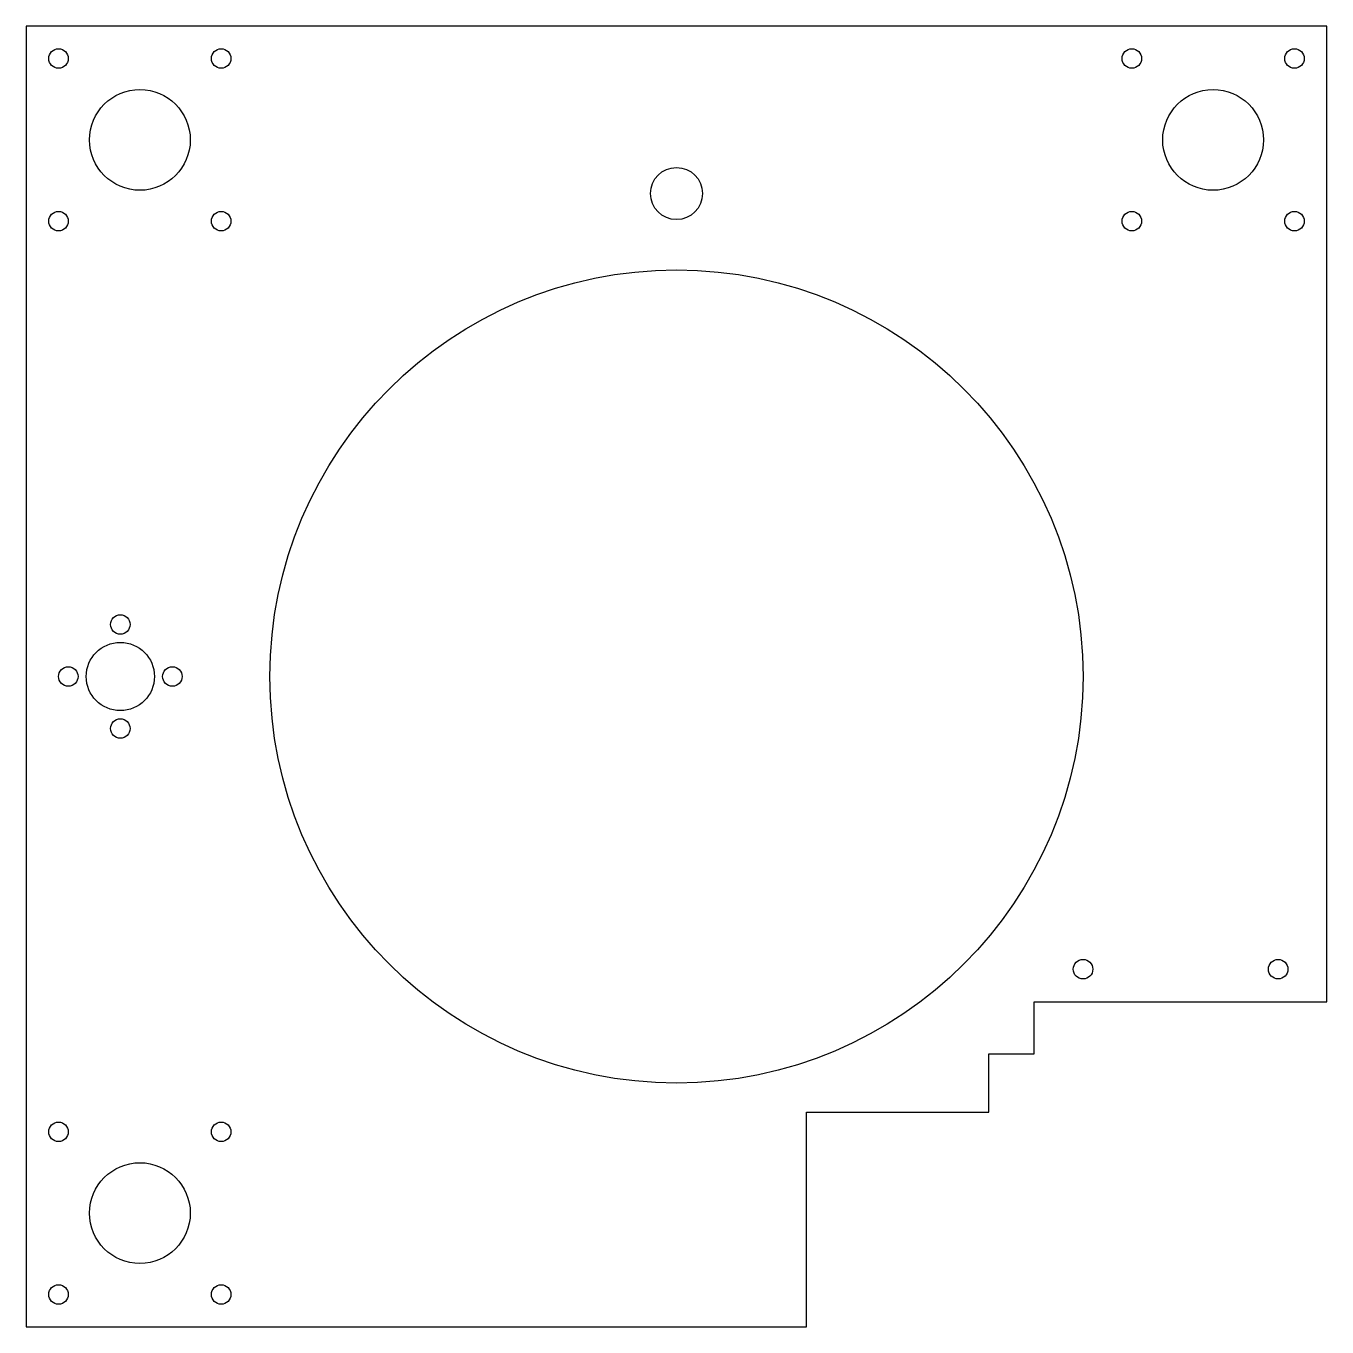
# Model space of a CAD drawing. Header units: millimetres. Extents: x -100 to 100, y -100 to 100.
import ezdxf

# ---------------------------------------------------------------- set-up
doc = ezdxf.new("R2010")
doc.units = ezdxf.units.MM
doc.layers.add('Sketch', color=7, linetype='CONTINUOUS')

msp = doc.modelspace()

# ---------------------------------------------------------------- linework, layer by layer
at = {"layer": 'Sketch'}
for p, q in [((-100, 100), (-100, -100)), ((100, 100), (-100, 100)), ((100, -50), (100, 100)), ((55, -58), (55, -50)), ((55, -50), (100, -50)), ((48, -67), (48, -58)), ((48, -58), (55, -58)), ((20, -100), (20, -67)), ((20, -67), (48, -67)), ((-100, -100), (20, -100))]:
    msp.add_line(p, q, dxfattribs=at)
for centre, radius in [((-95, 95), 1.5), ((-70, 95), 1.5), ((70, 95), 1.5), ((95, 95), 1.5), ((-82.5, 82.5), 7.75), ((82.5, 82.5), 7.75), ((0, 74.25), 4), ((-95, 70), 1.5), ((-70, 70), 1.5), ((70, 70), 1.5), ((95, 70), 1.5), ((0, 0), 62.5), ((-85.5, 8), 1.5), ((-85.5, 0), 5.25), ((-93.5, 0), 1.5), ((-77.5, 0), 1.5), ((-85.5, -8), 1.5), ((62.5, -45), 1.5), ((92.5, -45), 1.5), ((-95, -70), 1.5), ((-70, -70), 1.5), ((-82.5, -82.5), 7.75), ((-95, -95), 1.5), ((-70, -95), 1.5)]:
    msp.add_circle(centre, radius, dxfattribs=at)

doc.saveas('drawing.dxf')
